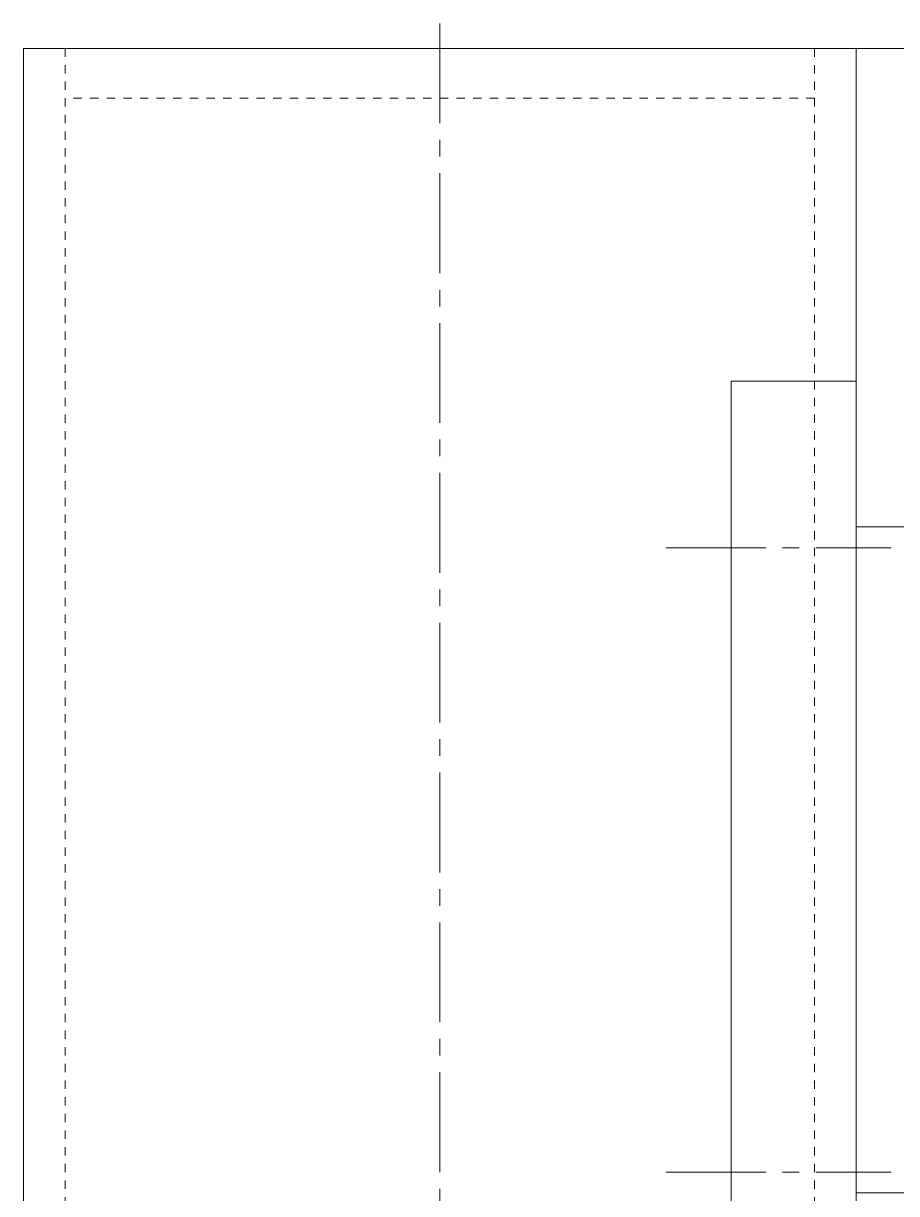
# Model space of a CAD drawing. Header units: millimetres. Extents: x -50460 to 50460, y -35640 to 35640.
# Drawn here: x -33544.7 to -33439.9, y 26544.4 to 26684.9 of the extents above; entities that cross this region are included whole.
import ezdxf

# ---------------------------------------------------------------- set-up
doc = ezdxf.new("R2010")
doc.units = ezdxf.units.MM
doc.linetypes.add('点画线', pattern=[18, 12, -2, 2, -2])
doc.linetypes.add('虚线', pattern=[2, 1, -1])
for name, color, linetype, lineweight in [('EB0', 7, 'Continuous', 15), ('中心线层', 1, '点画线', 18), ('尺寸线层', 4, 'Continuous', 18), ('粗实线层', 7, 'Continuous', 15), ('粗实线层_1', 7, 'Continuous', 15), ('细实线层', 3, 'Continuous', 18), ('虚线层', 100, '虚线', 18)]:
    doc.layers.add(name, color=color, linetype=linetype, lineweight=lineweight)

# ---------------------------------------------------------------- blocks, each defined once
blk = doc.blocks.new('*X1013')
at = {"layer": '粗实线层'}
for p, q in [((0, 115), (15, 115)), ((0, 0), (0, 115)), ((15, 0), (15, 115)), ((0, 0), (15, 0))]:
    blk.add_line(p, q, dxfattribs=at)
blk = doc.blocks.new('*X1014')
at = {"layer": '中心线层'}
for p, q in [((51, -24.5), (51, -55.5)), ((35.5, -40), (66.5, -40))]:
    blk.add_line(p, q, dxfattribs=at)
at = {"layer": '粗实线层'}
for p, q in [((0, -80), (0, 0)), ((0, 0), (50, 0)), ((50, 0), (75, -25)), ((75, -25), (75, -55)), ((75, -55), (50, -80)), ((50, -80), (0, -80))]:
    blk.add_line(p, q, dxfattribs=at)
blk.add_circle((51, -40), 12.5, dxfattribs=at)
blk = doc.blocks.new('*X1012')
at = {"layer": '粗实线层_1'}
for name, p in [('*X1013', (0, 0)), ('*X1014', (15, 97.5))]:
    blk.add_blockref(name, p, dxfattribs=at)
blk = doc.blocks.new('*X1011')
at = {"layer": '中心线层', "linetype": '点画线', "lineweight": 18}
for p, q in [((-22.83, 37.5), (4.2, 37.5)), ((-22.83, -37.5), (4.2, -37.5))]:
    blk.add_line(p, q, dxfattribs=at)
at = {"layer": '粗实线层_1'}
blk.add_blockref('*X1012', (-15, -57.5), dxfattribs=at)
blk = doc.blocks.new('*X947')
at = {"layer": 'EB0'}
for p, q in [((675, 1050), (675, -200)), ((790, 1050), (675, 1050))]:
    blk.add_line(p, q, dxfattribs=at)
at = {"layer": '中心线层', "linetype": '点画线', "lineweight": 18}
blk.add_line((725, 1053), (725, -203), dxfattribs=at)
at = {"layer": '虚线层'}
for p, q in [((680, 1050), (680, -200)), ((770, 1044), (680, 1044))]:
    blk.add_line(p, q, dxfattribs=at)
at = {"layer": 'EB0'}
blk.add_blockref('*X1011', (775, 952.5), dxfattribs=at)
at = {"layer": '粗实线层_1'}
blk.add_line((775, 1050), (775, -200), dxfattribs=at)
at = {"layer": '虚线层'}
blk.add_line((770, 1050), (770, -200), dxfattribs=at)
blk = doc.blocks.new('*X805')
at = {"layer": '细实线层'}
blk.add_blockref('*X947', (-1515, 4855), dxfattribs=at)

msp = doc.modelspace()

# ---------------------------------------------------------------- block references
at = {"layer": '尺寸线层'}
msp.add_blockref('*X805', (-32704.742, 20776.945), dxfattribs=at)

doc.saveas('drawing.dxf')
